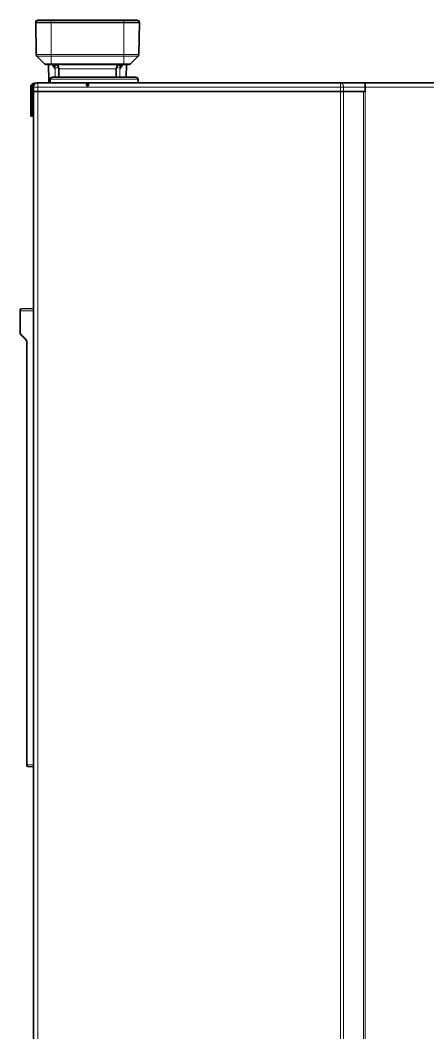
# Model space of a CAD drawing. Header units: inches. Extents: x -1096 to 3103, y -191 to 3207.
# Drawn here: x 1253 to 1437.7, y 1468.5 to 1927.4 of the extents above; entities that cross this region are included whole.
import ezdxf

# ---------------------------------------------------------------- set-up
doc = ezdxf.new("R2010")
doc.units = ezdxf.units.IN

msp = doc.modelspace()

# ---------------------------------------------------------------- linework, layer by layer
at = {"lineweight": 35}
for p, q in [((1260.96, 1927.44), (1266.96, 1927.44)), ((1266.96, 1927.44), (1299.96, 1927.44)), ((1305.96, 1927.44), (1299.96, 1927.44)), ((1259.96, 1926.44), (1259.96, 1926.46)), ((1260.22, 1911.85), (1259.96, 1926.44)), ((1266.96, 1926.44), (1259.96, 1926.44)), ((1299.96, 1926.44), (1266.96, 1926.44)), ((1306.96, 1926.44), (1299.96, 1926.44)), ((1306.96, 1926.44), (1306.71, 1911.85)), ((1306.96, 1926.46), (1306.96, 1926.44)), ((1260.52, 1911.15), (1264, 1907.73)), ((1306.41, 1911.15), (1302.92, 1907.73)), ((1266.96, 1907.44), (1264.71, 1907.44)), ((1265.93, 1899.92), (1265.8, 1907.44)), ((1299.96, 1907.44), (1266.96, 1907.44)), ((1270.48, 1905.46), (1270.51, 1901.64)), ((1296.41, 1901.64), (1296.45, 1905.46)), ((1302.22, 1907.44), (1299.96, 1907.44)), ((1301.13, 1907.44), (1301.03, 1901.64)), ((1266.52, 1900.68), (1266.46, 1899.14)), ((1305.41, 1901.64), (1267.52, 1901.64)), ((1306.46, 1899.14), (1306.41, 1900.68)), ((1257.71, 1897.14), (1257.71, 1885.94)), ((1258.51, 1897.44), (1258.51, 1897.14)), ((1258.51, 1897.14), (1258.51, 1885.94)), ((1258.52, 1897.66), (1258.52, 1897.14)), ((1258.52, 1897.14), (1258.52, 1885.94)), ((1258.96, 1895.14), (1259, 1897.18)), ((1259.51, 1898.94), (1259.56, 1898.94)), ((1260.13, 1898.94), (1259.56, 1898.94)), ((1259.56, 1898.94), (1259.56, 1898.94)), ((1261, 1899.14), (1398.12, 1899.14)), ((1398.12, 1899.14), (1409.36, 1899.14)), ((1409.36, 1899.14), (1409.36, 1897.18)), ((1409.36, 1895.14), (1409.36, 1897.18)), ((1409.38, 1898.94), (1409.37, 1898.94)), ((1409.38, 1899.14), (1409.38, 1897.14)), ((1409.38, 1899.14), (1643.55, 1899.14)), ((1409.38, 1897.85), (1409.38, 1897.14)), ((1409.38, 1895.14), (1409.38, 1897.14)), ((1409.38, 1897.14), (1409.38, 1895.14)), ((1260.96, 1895.14), (1258.96, 1895.14)), ((1258.96, 1895.14), (1258.96, 1263.14)), ((1260.96, 1895.14), (1258.96, 1895.14)), ((1398.14, 1895.14), (1260.96, 1895.14)), ((1398.14, 1895.14), (1260.96, 1895.14)), ((1399.55, 1895.14), (1398.14, 1895.14)), ((1399.55, 1895.14), (1398.14, 1895.14)), ((1408.67, 1895.14), (1399.55, 1895.14)), ((1408.67, 1895.14), (1399.55, 1895.14)), ((1409.38, 1895.14), (1408.67, 1895.14)), ((1257.71, 1883.94), (1257.71, 1885.94)), ((1258.51, 1883.94), (1257.71, 1883.94)), ((1258.51, 1885.94), (1258.51, 1883.94)), ((1252.96, 1795.7), (1252.96, 1796.19)), ((1252.96, 1785.97), (1252.96, 1795.7)), ((1253.46, 1796.69), (1258.96, 1796.79)), ((1255.38, 1782.73), (1253.55, 1784.55)), ((1255.96, 1590.22), (1255.96, 1781.31)), ((1255.96, 1589.73), (1255.96, 1590.22)), ((1258.96, 1589.14), (1256.45, 1589.23))]:
    msp.add_line(p, q, dxfattribs=at)
at = {"lineweight": 13}
for p, q in [((1266.96, 1926.46), (1266.96, 1927.44)), ((1299.96, 1926.46), (1299.96, 1927.44)), ((1266.96, 1926.46), (1259.96, 1926.46)), ((1299.96, 1926.46), (1266.96, 1926.46)), ((1266.96, 1926.46), (1266.96, 1926.44)), ((1266.96, 1926.44), (1266.96, 1911.85)), ((1306.96, 1926.46), (1299.96, 1926.46)), ((1299.96, 1926.44), (1299.96, 1926.46)), ((1299.96, 1911.85), (1299.96, 1926.44)), ((1260.22, 1911.85), (1266.96, 1911.85)), ((1260.52, 1911.15), (1266.96, 1911.15)), ((1266.96, 1911.15), (1266.96, 1911.85)), ((1266.96, 1911.85), (1299.96, 1911.85)), ((1266.96, 1911.15), (1266.96, 1907.73)), ((1299.96, 1911.15), (1266.96, 1911.15)), ((1299.96, 1911.15), (1299.96, 1911.85)), ((1299.96, 1911.85), (1306.71, 1911.85)), ((1299.96, 1911.15), (1299.96, 1907.73)), ((1306.41, 1911.15), (1299.96, 1911.15)), ((1264, 1907.73), (1266.96, 1907.73)), ((1266.96, 1907.44), (1266.96, 1907.73)), ((1266.96, 1907.73), (1299.96, 1907.73)), ((1270.42, 1905.94), (1268.63, 1905.94)), ((1268.81, 1905.17), (1268.87, 1901.64)), ((1296.45, 1905.46), (1270.48, 1905.46)), ((1298.3, 1905.94), (1296.51, 1905.94)), ((1298.06, 1901.64), (1298.12, 1905.17)), ((1299.96, 1907.44), (1299.96, 1907.73)), ((1302.92, 1907.73), (1299.96, 1907.73)), ((1306.41, 1900.68), (1266.52, 1900.68)), ((1259, 1897.14), (1258.52, 1897.14)), ((1398.14, 1897.18), (1260.96, 1897.18)), ((1260.96, 1897.18), (1260.96, 1895.14)), ((1398.14, 1895.14), (1398.14, 1897.18)), ((1409.36, 1897.18), (1399.53, 1897.18)), ((1399.53, 1897.18), (1399.55, 1895.14)), ((1409.38, 1897.14), (1409.38, 1895.14)), ((1409.38, 1897.14), (1643.55, 1897.14)), ((1260.96, 1895.14), (1260.96, 1263.14)), ((1398.14, 1895.14), (1398.14, 1263.14)), ((1399.55, 1895.14), (1399.55, 1263.14)), ((1408.67, 1895.14), (1408.67, 1263.14)), ((1409.38, 1895.14), (1409.38, 1263.14)), ((1257.71, 1885.94), (1258.51, 1885.94)), ((1253.11, 1795.7), (1252.96, 1795.7)), ((1258.96, 1795.8), (1253.11, 1795.7)), ((1253.11, 1795.7), (1253.11, 1785.97)), ((1253.11, 1785.97), (1252.96, 1785.97)), ((1253.55, 1784.91), (1255.38, 1783.08)), ((1256.11, 1781.31), (1255.96, 1781.31)), ((1256.11, 1781.31), (1256.11, 1590.22)), ((1256.11, 1590.22), (1255.96, 1590.22)), ((1256.11, 1590.22), (1258.96, 1590.12))]:
    msp.add_line(p, q, dxfattribs=at)
at = {"lineweight": 35}
for centre, radius, start, end in [((1260.96, 1926.44), 1, 90, 179), ((1305.96, 1926.44), 1, 1, 90), ((1261.22, 1911.87), 1, 181, 225.5), ((1305.71, 1911.87), 1, 314.5, 359), ((1264.71, 1908.44), 1, 225.5, 270), ((1268.48, 1905.44), 2, 0.5, 90), ((1298.45, 1905.44), 2, 90, 179.5), ((1302.22, 1908.44), 1, 270, 314.5), ((1266.93, 1899.94), 1, 181, 233.129), ((1267.52, 1900.64), 1, 90, 178), ((1305.41, 1900.64), 1, 2, 90), ((1259.51, 1897.14), 1.8, 163.1278, 180), ((1260.52, 1885.94), 2, 180, 219.105), ((1253.46, 1796.19), 0.5, 91, 180), ((1254.96, 1785.97), 2, 180, 225), ((1253.96, 1781.31), 2, 0, 45), ((1256.46, 1589.73), 0.5, 180, 268)]:
    msp.add_arc(centre, radius, start, end, dxfattribs=at)
at = {"lineweight": 13}
for centre, radius, start, end in [((1254.61, 1785.97), 1.5, 180, 225), ((1253.61, 1781.31), 2.5, 0, 45)]:
    msp.add_arc(centre, radius, start, end, dxfattribs=at)
for centre, major_axis, ratio, start_param, end_param in [((1268.63, 1906.44), (-0.971, -0.238), 0.489101, 1.278316, 1.451474), ((1298.3, 1906.44), (0.971, -0.238), 0.489098, 4.831726, 5.004864), ((1268.93, 1899.94), (3, 0.02), 0.166624, 3.143587, 3.758457), ((1253.46, 1795.69), (-0.01, 1), 0.353496, 0.003526, 1.561981), ((1253.9, 1784.91), (0.354, 0.354), 0.57735, 2.094395, 3.141593), ((1255.73, 1783.08), (0.354, 0.354), 0.57735, 2.094395, 3.141593), ((1256.46, 1590.23), (0.01, 1), 0.353323, 1.588427, 3.134543)]:
    msp.add_ellipse(centre, major_axis=major_axis, ratio=ratio, start_param=start_param, end_param=end_param, dxfattribs=at)
for points, knots in [([(1268.81, 1905.17), (1268.74, 1905.28), (1268.67, 1905.39), (1268.56, 1905.55), (1268.53, 1905.61), (1268.45, 1905.72), (1268.42, 1905.77), (1268.24, 1906.05), (1268.09, 1906.28), (1267.78, 1906.73), (1267.63, 1906.96), (1267.44, 1907.26), (1267.4, 1907.32), (1267.35, 1907.4), (1267.33, 1907.42), (1267.32, 1907.44)], [0, 0, 0, 0, 0.149869, 0.149869, 0.224803, 0.224803, 0.299738, 0.299738, 0.599475, 0.599475, 0.899213, 0.899213, 0.974148, 0.974148, 1, 1, 1, 1]), ([(1268.46, 1905.92), (1268.43, 1905.98), (1268.41, 1906.03), (1268.38, 1906.15), (1268.38, 1906.21), (1268.37, 1906.3), (1268.37, 1906.33), (1268.37, 1906.39), (1268.37, 1906.42), (1268.37, 1906.5), (1268.37, 1906.56), (1268.38, 1906.66), (1268.38, 1906.72), (1268.4, 1906.82), (1268.41, 1906.87), (1268.42, 1906.96), (1268.43, 1907), (1268.44, 1907.07), (1268.45, 1907.09), (1268.46, 1907.13), (1268.46, 1907.15), (1268.48, 1907.25), (1268.5, 1907.33), (1268.52, 1907.41), (1268.53, 1907.44), (1268.54, 1907.46)], [0, 0, 0, 0, 0.091817, 0.091817, 0.183634, 0.183634, 0.229542, 0.229542, 0.27545, 0.27545, 0.367267, 0.367267, 0.459084, 0.459084, 0.550901, 0.550901, 0.642718, 0.642718, 0.688626, 0.688626, 0.734535, 0.734535, 0.918168, 0.918168, 1, 1, 1, 1]), ([(1268.81, 1905.17), (1268.75, 1905.29), (1268.7, 1905.42), (1268.58, 1905.67), (1268.52, 1905.79), (1268.46, 1905.92)], [0, 0, 0, 0, 0.5, 0.5, 1, 1, 1, 1]), ([(1269.27, 1907.44), (1269.26, 1907.44), (1269.25, 1907.43), (1269.23, 1907.4), (1269.22, 1907.39), (1269.2, 1907.37), (1269.2, 1907.37), (1269.18, 1907.35), (1269.18, 1907.34), (1269.15, 1907.3), (1269.12, 1907.26), (1269.06, 1907.16), (1269.02, 1907.1), (1268.96, 1907), (1268.95, 1906.97), (1268.91, 1906.89), (1268.89, 1906.86), (1268.85, 1906.78), (1268.82, 1906.74), (1268.78, 1906.65), (1268.76, 1906.61), (1268.72, 1906.52), (1268.7, 1906.47), (1268.67, 1906.38), (1268.65, 1906.33), (1268.63, 1906.25), (1268.63, 1906.22), (1268.62, 1906.17), (1268.61, 1906.14), (1268.61, 1906.1), (1268.61, 1906.08), (1268.61, 1906.06), (1268.61, 1906.04), (1268.61, 1906), (1268.62, 1905.97), (1268.63, 1905.94)], [0, 0, 0, 0, 0.125, 0.125, 0.1875, 0.1875, 0.21875, 0.21875, 0.25, 0.25, 0.375, 0.375, 0.5, 0.5, 0.5625, 0.5625, 0.625, 0.625, 0.6875, 0.6875, 0.75, 0.75, 0.8125, 0.8125, 0.875, 0.875, 0.90625, 0.90625, 0.9375, 0.9375, 0.953125, 0.953125, 0.96875, 0.96875, 1, 1, 1, 1]), ([(1298.3, 1905.94), (1298.31, 1905.97), (1298.32, 1906), (1298.32, 1906.05), (1298.32, 1906.08), (1298.32, 1906.13), (1298.32, 1906.14), (1298.31, 1906.17), (1298.31, 1906.18), (1298.3, 1906.22), (1298.3, 1906.25), (1298.28, 1906.33), (1298.26, 1906.38), (1298.22, 1906.47), (1298.2, 1906.52), (1298.17, 1906.61), (1298.15, 1906.65), (1298.1, 1906.74), (1298.08, 1906.78), (1298.04, 1906.86), (1298.02, 1906.89), (1297.98, 1906.97), (1297.96, 1907), (1297.91, 1907.1), (1297.87, 1907.16), (1297.81, 1907.26), (1297.78, 1907.3), (1297.75, 1907.34), (1297.74, 1907.35), (1297.73, 1907.37), (1297.72, 1907.39), (1297.7, 1907.4), (1297.68, 1907.43), (1297.67, 1907.44), (1297.66, 1907.44)], [0, 0, 0, 0, 0.03125, 0.03125, 0.0625, 0.0625, 0.078125, 0.078125, 0.09375, 0.09375, 0.125, 0.125, 0.1875, 0.1875, 0.25, 0.25, 0.3125, 0.3125, 0.375, 0.375, 0.4375, 0.4375, 0.5, 0.5, 0.625, 0.625, 0.75, 0.75, 0.78125, 0.78125, 0.8125, 0.875, 0.875, 1, 1, 1, 1]), ([(1299.72, 1907.61), (1299.71, 1907.59), (1299.7, 1907.58), (1299.61, 1907.44), (1299.53, 1907.32), (1299.42, 1907.14), (1299.38, 1907.09), (1299.3, 1906.97), (1299.26, 1906.91), (1299.15, 1906.73), (1299.07, 1906.62), (1298.84, 1906.28), (1298.69, 1906.05), (1298.47, 1905.72), (1298.4, 1905.61), (1298.26, 1905.39), (1298.19, 1905.28), (1298.12, 1905.17)], [0, 0, 0, 0, 0.018921, 0.018921, 0.159075, 0.159075, 0.229152, 0.229152, 0.299229, 0.299229, 0.439383, 0.439383, 0.719692, 0.719692, 0.859846, 0.859846, 1, 1, 1, 1]), ([(1298.47, 1905.92), (1298.41, 1905.79), (1298.35, 1905.67), (1298.23, 1905.42), (1298.18, 1905.29), (1298.12, 1905.17)], [0, 0, 0, 0, 0.5, 0.5, 1, 1, 1, 1]), ([(1298.39, 1907.47), (1298.4, 1907.44), (1298.41, 1907.42), (1298.43, 1907.33), (1298.45, 1907.25), (1298.47, 1907.15), (1298.47, 1907.13), (1298.48, 1907.09), (1298.49, 1907.07), (1298.5, 1907), (1298.51, 1906.96), (1298.52, 1906.87), (1298.53, 1906.82), (1298.54, 1906.72), (1298.55, 1906.66), (1298.56, 1906.56), (1298.56, 1906.5), (1298.56, 1906.42), (1298.56, 1906.39), (1298.56, 1906.33), (1298.56, 1906.3), (1298.55, 1906.21), (1298.54, 1906.15), (1298.52, 1906.03), (1298.5, 1905.98), (1298.47, 1905.92)], [0, 0, 0, 0, 0.083137, 0.083137, 0.266509, 0.266509, 0.312352, 0.312352, 0.358196, 0.358196, 0.449882, 0.449882, 0.541568, 0.541568, 0.633255, 0.633255, 0.724941, 0.724941, 0.770784, 0.770784, 0.816627, 0.816627, 0.908314, 0.908314, 1, 1, 1, 1]), ([(1260.96, 1897.18), (1260.84, 1897.18), (1260.71, 1897.18), (1260.45, 1897.18), (1260.33, 1897.18), (1260.09, 1897.18), (1259.98, 1897.18), (1259.77, 1897.18), (1259.67, 1897.18), (1259.48, 1897.18), (1259.4, 1897.18), (1259.26, 1897.18), (1259.2, 1897.18), (1259.1, 1897.18), (1259.06, 1897.18), (1259.01, 1897.18), (1259, 1897.18), (1259, 1897.18)], [0, 0, 0, 0, 0.125095, 0.125095, 0.250191, 0.250191, 0.375286, 0.375286, 0.500381, 0.500381, 0.625476, 0.625476, 0.750572, 0.750572, 0.875667, 0.875667, 1, 1, 1, 1]), ([(1261, 1899.14), (1261, 1899.14), (1261, 1899.14), (1261, 1899.14), (1261, 1899.14), (1261, 1899.13), (1261, 1899.13), (1261, 1899.12), (1260.99, 1899.12), (1260.99, 1899.11), (1260.99, 1899.1), (1260.99, 1899.1), (1260.99, 1899.09), (1260.99, 1899.08), (1260.99, 1899.07), (1260.99, 1899.06), (1260.99, 1899.05), (1260.99, 1899.04), (1260.99, 1899.02), (1260.99, 1899.01), (1260.99, 1899), (1260.99, 1898.98), (1260.99, 1898.97), (1260.98, 1898.96), (1260.98, 1898.94), (1260.98, 1898.93), (1260.98, 1898.91), (1260.98, 1898.9), (1260.98, 1898.88), (1260.98, 1898.86), (1260.98, 1898.85), (1260.98, 1898.83), (1260.98, 1898.82), (1260.98, 1898.8), (1260.98, 1898.78), (1260.98, 1898.77), (1260.98, 1898.75), (1260.98, 1898.73), (1260.98, 1898.72), (1260.98, 1898.7), (1260.98, 1898.68), (1260.98, 1898.67), (1260.98, 1898.65), (1260.98, 1898.63), (1260.98, 1898.62), (1260.98, 1898.6), (1260.98, 1898.58), (1260.97, 1898.57), (1260.97, 1898.55), (1260.97, 1898.53), (1260.97, 1898.51), (1260.97, 1898.5), (1260.97, 1898.48), (1260.97, 1898.46), (1260.97, 1898.44), (1260.97, 1898.42), (1260.97, 1898.4), (1260.97, 1898.38), (1260.97, 1898.36), (1260.97, 1898.35), (1260.97, 1898.33), (1260.97, 1898.31), (1260.97, 1898.29), (1260.97, 1898.27), (1260.97, 1898.25), (1260.97, 1898.23), (1260.97, 1898.21), (1260.97, 1898.19), (1260.97, 1898.16), (1260.97, 1898.14), (1260.97, 1898.12), (1260.97, 1898.1), (1260.97, 1898.08), (1260.97, 1898.06), (1260.97, 1898.04), (1260.97, 1898.02), (1260.97, 1898), (1260.97, 1897.97), (1260.97, 1897.95), (1260.97, 1897.93), (1260.97, 1897.91), (1260.97, 1897.89), (1260.97, 1897.87), (1260.97, 1897.84), (1260.97, 1897.82), (1260.97, 1897.8), (1260.97, 1897.78), (1260.97, 1897.76), (1260.97, 1897.73), (1260.97, 1897.71), (1260.97, 1897.69), (1260.97, 1897.67), (1260.97, 1897.65), (1260.97, 1897.62), (1260.96, 1897.6), (1260.96, 1897.58), (1260.96, 1897.56), (1260.96, 1897.53), (1260.96, 1897.51), (1260.96, 1897.49), (1260.96, 1897.47), (1260.96, 1897.44), (1260.96, 1897.42), (1260.96, 1897.4), (1260.96, 1897.38), (1260.96, 1897.35), (1260.96, 1897.33), (1260.96, 1897.31), (1260.96, 1897.29), (1260.96, 1897.26), (1260.96, 1897.24), (1260.96, 1897.22), (1260.96, 1897.2), (1260.96, 1897.18), (1260.96, 1897.18)], [0, 0, 0, 0, 0.014269, 0.028387, 0.042353, 0.056169, 0.069834, 0.083347, 0.09671, 0.109921, 0.122981, 0.135891, 0.148649, 0.161256, 0.173712, 0.186017, 0.198171, 0.210174, 0.222026, 0.233727, 0.245277, 0.256676, 0.267923, 0.27902, 0.289966, 0.30076, 0.311404, 0.321896, 0.332237, 0.342428, 0.352467, 0.362355, 0.372092, 0.381678, 0.391113, 0.400397, 0.40953, 0.418512, 0.427343, 0.436023, 0.444551, 0.452929, 0.461156, 0.469231, 0.477156, 0.484929, 0.492551, 0.500023, 0.508017, 0.515999, 0.523968, 0.531924, 0.539867, 0.547798, 0.555715, 0.563619, 0.571511, 0.579389, 0.587255, 0.595108, 0.602948, 0.610775, 0.618589, 0.62639, 0.634178, 0.641953, 0.649716, 0.657465, 0.665202, 0.672926, 0.680637, 0.688335, 0.69602, 0.703692, 0.711351, 0.718997, 0.726631, 0.734251, 0.741859, 0.749454, 0.757035, 0.764604, 0.77216, 0.779703, 0.787234, 0.794751, 0.802255, 0.809747, 0.817226, 0.824691, 0.832144, 0.839584, 0.847011, 0.854425, 0.861826, 0.869215, 0.87659, 0.883953, 0.891302, 0.898639, 0.905963, 0.913274, 0.920572, 0.927857, 0.93513, 0.942389, 0.949635, 0.956869, 0.96409, 0.971298, 0.978493, 0.985675, 0.992844, 1, 1, 1, 1]), ([(1398.12, 1899.14), (1398.13, 1899.14), (1398.15, 1899.14), (1398.18, 1899.14), (1398.21, 1899.14), (1398.24, 1899.13), (1398.27, 1899.13), (1398.3, 1899.12), (1398.33, 1899.12), (1398.36, 1899.11), (1398.39, 1899.1), (1398.42, 1899.1), (1398.44, 1899.09), (1398.47, 1899.08), (1398.5, 1899.07), (1398.52, 1899.06), (1398.55, 1899.05), (1398.57, 1899.04), (1398.6, 1899.02), (1398.62, 1899.01), (1398.64, 1899), (1398.67, 1898.98), (1398.69, 1898.97), (1398.71, 1898.96), (1398.73, 1898.94), (1398.75, 1898.93), (1398.77, 1898.91), (1398.79, 1898.9), (1398.81, 1898.88), (1398.83, 1898.86), (1398.85, 1898.85), (1398.87, 1898.83), (1398.89, 1898.82), (1398.91, 1898.8), (1398.92, 1898.78), (1398.94, 1898.77), (1398.96, 1898.75), (1398.97, 1898.73), (1398.99, 1898.72), (1399, 1898.7), (1399.02, 1898.68), (1399.03, 1898.67), (1399.04, 1898.65), (1399.06, 1898.63), (1399.07, 1898.62), (1399.08, 1898.6), (1399.09, 1898.58), (1399.11, 1898.57), (1399.12, 1898.55), (1399.13, 1898.53), (1399.14, 1898.51), (1399.15, 1898.5), (1399.17, 1898.48), (1399.18, 1898.46), (1399.19, 1898.44), (1399.2, 1898.42), (1399.21, 1898.4), (1399.22, 1898.38), (1399.23, 1898.36), (1399.24, 1898.35), (1399.25, 1898.33), (1399.26, 1898.31), (1399.27, 1898.29), (1399.28, 1898.27), (1399.29, 1898.25), (1399.3, 1898.23), (1399.31, 1898.21), (1399.32, 1898.19), (1399.33, 1898.16), (1399.34, 1898.14), (1399.34, 1898.12), (1399.35, 1898.1), (1399.36, 1898.08), (1399.37, 1898.06), (1399.38, 1898.04), (1399.38, 1898.02), (1399.39, 1898), (1399.4, 1897.97), (1399.4, 1897.95), (1399.41, 1897.93), (1399.42, 1897.91), (1399.42, 1897.89), (1399.43, 1897.87), (1399.44, 1897.84), (1399.44, 1897.82), (1399.45, 1897.8), (1399.45, 1897.78), (1399.46, 1897.76), (1399.46, 1897.73), (1399.47, 1897.71), (1399.47, 1897.69), (1399.48, 1897.67), (1399.48, 1897.65), (1399.48, 1897.62), (1399.49, 1897.6), (1399.49, 1897.58), (1399.49, 1897.56), (1399.5, 1897.53), (1399.5, 1897.51), (1399.5, 1897.49), (1399.51, 1897.47), (1399.51, 1897.44), (1399.51, 1897.42), (1399.51, 1897.4), (1399.52, 1897.38), (1399.52, 1897.35), (1399.52, 1897.33), (1399.52, 1897.31), (1399.52, 1897.29), (1399.52, 1897.26), (1399.52, 1897.24), (1399.52, 1897.22), (1399.52, 1897.2), (1399.52, 1897.18), (1399.53, 1897.18)], [0, 0, 0, 0, 0.014268, 0.028385, 0.042351, 0.056165, 0.069829, 0.083342, 0.096704, 0.109914, 0.122974, 0.135883, 0.14864, 0.161247, 0.173702, 0.186007, 0.19816, 0.210162, 0.222014, 0.233714, 0.245263, 0.256662, 0.267909, 0.279005, 0.28995, 0.300744, 0.311387, 0.321879, 0.33222, 0.34241, 0.352449, 0.362337, 0.372074, 0.38166, 0.391095, 0.400378, 0.409511, 0.418493, 0.427323, 0.436003, 0.444532, 0.452909, 0.461136, 0.469211, 0.477135, 0.484909, 0.492531, 0.500002, 0.507997, 0.515979, 0.523948, 0.531904, 0.539847, 0.547777, 0.555695, 0.563599, 0.571491, 0.57937, 0.587235, 0.595088, 0.602928, 0.610756, 0.61857, 0.626371, 0.63416, 0.641935, 0.649698, 0.657448, 0.665184, 0.672908, 0.68062, 0.688318, 0.696003, 0.703675, 0.711335, 0.718982, 0.726615, 0.734236, 0.741844, 0.749439, 0.757021, 0.764591, 0.772147, 0.77969, 0.787221, 0.794739, 0.802244, 0.809735, 0.817214, 0.824681, 0.832134, 0.839574, 0.847002, 0.854416, 0.861818, 0.869207, 0.876582, 0.883945, 0.891296, 0.898633, 0.905957, 0.913269, 0.920567, 0.927853, 0.935125, 0.942385, 0.949632, 0.956866, 0.964087, 0.971296, 0.978491, 0.985674, 0.992843, 1, 1, 1, 1]), ([(1398.12, 1899.14), (1398.12, 1899.14), (1398.13, 1899.09), (1398.13, 1898.89), (1398.13, 1898.75), (1398.13, 1898.39), (1398.13, 1898.17), (1398.14, 1897.69), (1398.14, 1897.43), (1398.14, 1897.18)], [0, 0, 0, 0, 0.25, 0.25, 0.5, 0.5, 0.75, 0.75, 1, 1, 1, 1]), ([(1399.53, 1897.18), (1399.43, 1897.18), (1399.33, 1897.18), (1399.12, 1897.18), (1399.01, 1897.18), (1398.77, 1897.18), (1398.65, 1897.18), (1398.39, 1897.18), (1398.26, 1897.18), (1398.14, 1897.18)], [0, 0, 0, 0, 0.25, 0.25, 0.5, 0.5, 0.75, 0.75, 1, 1, 1, 1])]:
    msp.add_open_spline(points, degree=3, knots=knots, dxfattribs=at)
for points in [[(1268.63, 1905.94), (1268.69, 1905.68), (1268.75, 1905.43), (1268.81, 1905.17)], [(1298.12, 1905.17), (1298.18, 1905.43), (1298.24, 1905.68), (1298.3, 1905.94)]]:
    msp.add_open_spline(points, degree=3, dxfattribs=at)
at = {"lineweight": 35}
for points, knots in [([(1257.79, 1897.66), (1257.82, 1897.75), (1257.85, 1897.84), (1257.94, 1898.01), (1257.98, 1898.09), (1258.05, 1898.19), (1258.06, 1898.21), (1258.09, 1898.24), (1258.11, 1898.26), (1258.15, 1898.32), (1258.18, 1898.35), (1258.28, 1898.45), (1258.35, 1898.52), (1258.46, 1898.6), (1258.5, 1898.63), (1258.58, 1898.68), (1258.62, 1898.7), (1258.75, 1898.77), (1258.83, 1898.81), (1259.01, 1898.87), (1259.1, 1898.89), (1259.22, 1898.92), (1259.24, 1898.92), (1259.29, 1898.93), (1259.36, 1898.93), (1259.43, 1898.94), (1259.48, 1898.94)], [0, 0, 0, 0, 0.125, 0.125, 0.25, 0.25, 0.28125, 0.28125, 0.3125, 0.3125, 0.375, 0.375, 0.5, 0.5, 0.5625, 0.5625, 0.625, 0.625, 0.75, 0.75, 0.875, 0.875, 0.90625, 0.90625, 0.9375, 1, 1, 1, 1]), ([(1257.79, 1897.66), (1257.86, 1897.64), (1257.92, 1897.62), (1258.05, 1897.59), (1258.11, 1897.57), (1258.29, 1897.51), (1258.4, 1897.48), (1258.51, 1897.44)], [0, 0, 0, 0, 0.266509, 0.266509, 0.534271, 0.534271, 1, 1, 1, 1]), ([(1259.56, 1898.94), (1259.51, 1898.94), (1259.47, 1898.93), (1259.38, 1898.9), (1259.34, 1898.87), (1259.29, 1898.83), (1259.28, 1898.82), (1259.25, 1898.81), (1259.24, 1898.8), (1259.21, 1898.77), (1259.19, 1898.75), (1259.12, 1898.68), (1259.08, 1898.63), (1259.02, 1898.55), (1258.99, 1898.52), (1258.95, 1898.45), (1258.93, 1898.42), (1258.86, 1898.32), (1258.82, 1898.25), (1258.73, 1898.09), (1258.69, 1898.01), (1258.64, 1897.91), (1258.63, 1897.88), (1258.6, 1897.84), (1258.57, 1897.78), (1258.54, 1897.71), (1258.52, 1897.66)], [0, 0, 0, 0, 0.125, 0.125, 0.25, 0.25, 0.28125, 0.28125, 0.3125, 0.3125, 0.375, 0.375, 0.5, 0.5, 0.5625, 0.5625, 0.625, 0.625, 0.75, 0.75, 0.875, 0.875, 0.90625, 0.90625, 0.9375, 1, 1, 1, 1]), ([(1261, 1899.14), (1260.74, 1899.14), (1260.48, 1899.09), (1260, 1898.89), (1259.78, 1898.75), (1259.41, 1898.39), (1259.26, 1898.17), (1259.11, 1897.81), (1259.07, 1897.69), (1259.02, 1897.43), (1259, 1897.3), (1259, 1897.18)], [0, 0, 0, 0, 0.25, 0.25, 0.5, 0.5, 0.75, 0.75, 0.875, 0.875, 1, 1, 1, 1]), ([(1259.48, 1898.94), (1259.48, 1898.94), (1259.49, 1898.94), (1259.5, 1898.94), (1259.51, 1898.94), (1259.51, 1898.94)], [0, 0, 0, 0, 0.5, 0.5, 1, 1, 1, 1])]:
    msp.add_open_spline(points, degree=3, knots=knots, dxfattribs=at)
msp.add_open_spline([(1409.38, 1897.14), (1409.38, 1897.14)], degree=1, dxfattribs=at)
at = {"lineweight": 70}
msp.add_point((1283.46, 1898.14), dxfattribs=at)
msp.add_point((1283.46, 1898.14), dxfattribs=at)
msp.add_point((1283.46, 1898.14), dxfattribs=at)

doc.saveas('drawing.dxf')
